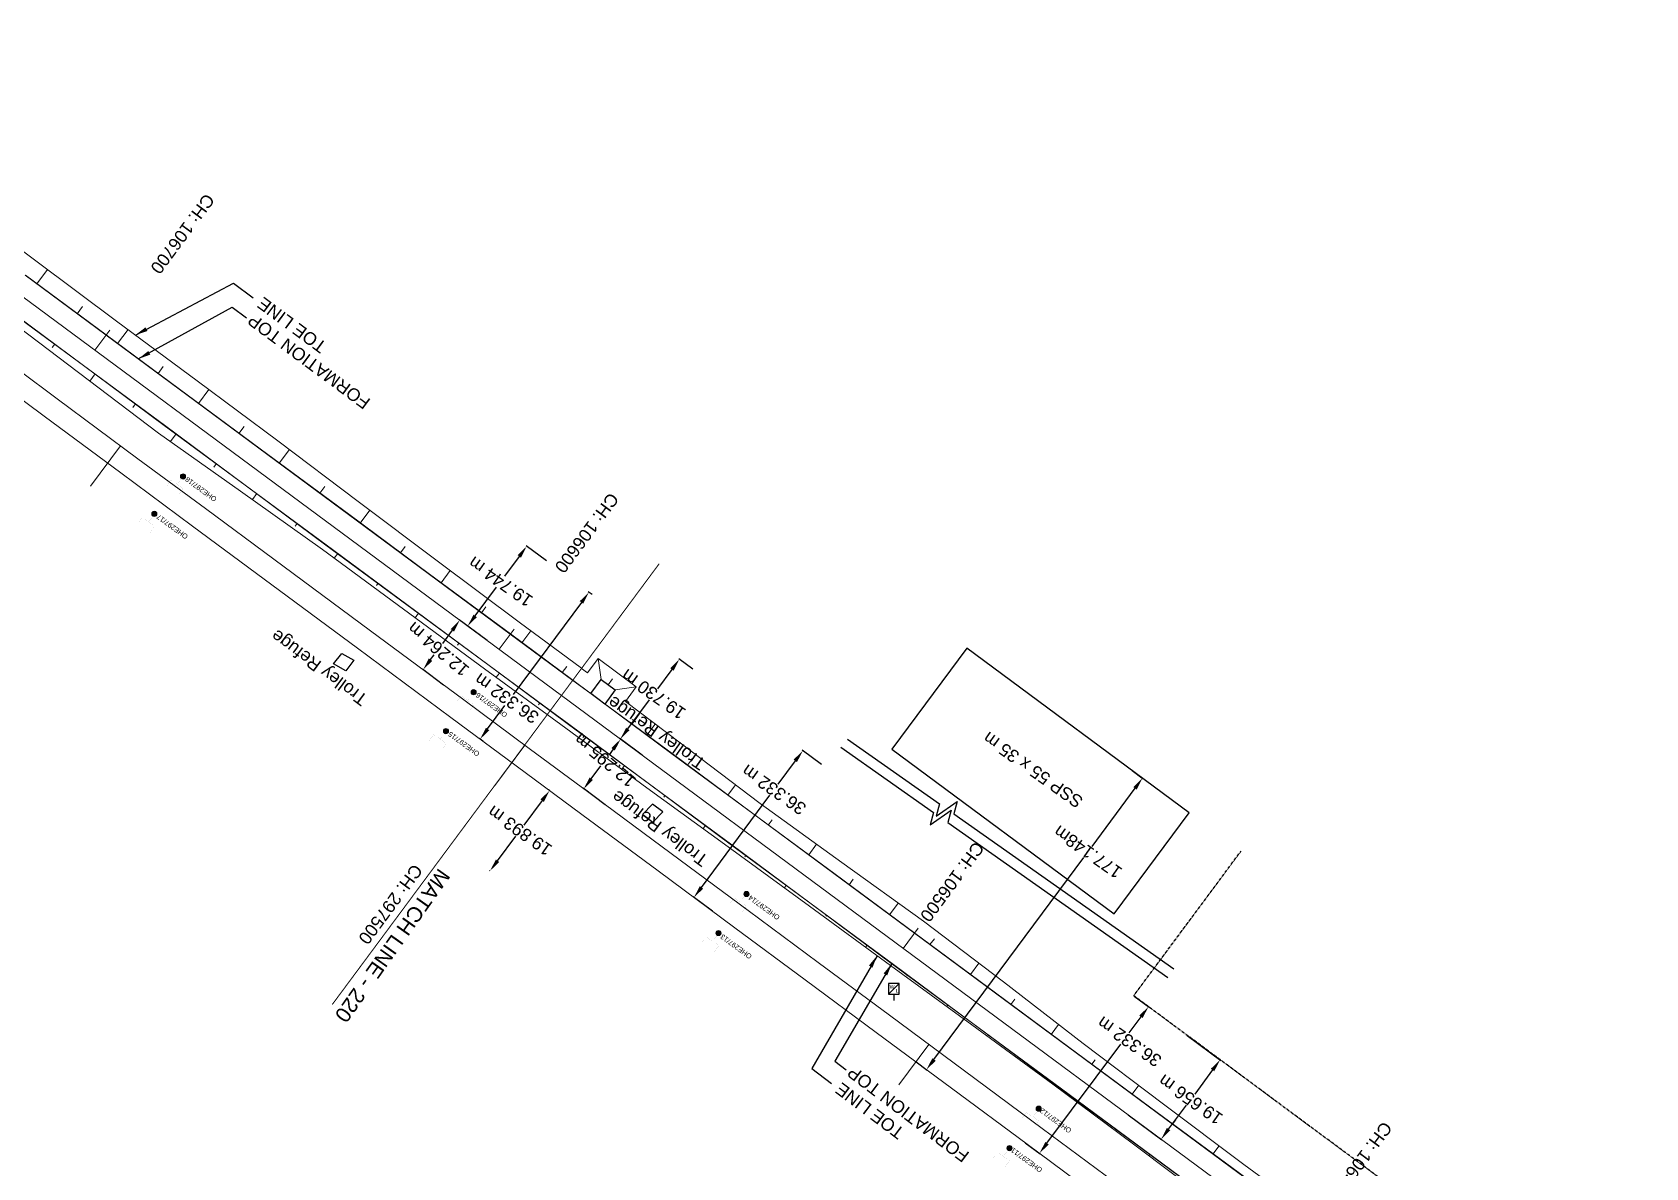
# Model space of a CAD drawing. Header units: metres. Extents: x 644418 to 1306172, y 3366650 to 6747308.
# Drawn here: x 646711.6 to 647032.4, y 3378229.1 to 3378454.9 of the extents above; entities that cross this region are included whole.
import ezdxf
from ezdxf.enums import TextEntityAlignment as Align

# ---------------------------------------------------------------- set-up
doc = ezdxf.new("R2010")
doc.units = ezdxf.units.M
doc.header["$MEASUREMENT"] = 0
doc.linetypes.add('CENTER', pattern=[2, 1.25, -0.25, 0.25, -0.25])
doc.linetypes.add('PHANTOM2', pattern=[1.25, 0.625, -0.125, 0.125, -0.125, 0.125, -0.125])
doc.layers.get('Defpoints').update_dxf_attribs({"lineweight": 0})
for name, color, linetype, lineweight in [('BOUNDARY DIMENTION', 10, 'Continuous', 0), ('Existing Chainage', 7, 'Continuous', 0), ('Existing IR Track', 143, 'Continuous', 0), ('Existing Railway Boundary', 7, 'CENTER', 0), ('OHE MAST', 8, 'Continuous', 0), ('OHE MAST TEXT', 8, 'Continuous', 0), ('Proposed Chainage', 10, 'Continuous', 0), ('PROPOSED DFCC TOE LINE', 239, 'Continuous', 0), ('PROPOSED DFCC TOE SLOPES', 239, 'Continuous', 0), ('PROPOSED DFCC TRACK', 1, 'Continuous', 0)]:
    doc.layers.add(name, color=color, linetype=linetype, lineweight=lineweight)
for name, color, linetype in [('DFCC Boundary', 6, 'CENTER'), ('Dimension', 10, 'Continuous'), ('MATCH LINE', 7, 'Continuous'), ('PROPOSED DFCC FORMATION LINE', 187, 'Continuous'), ('PROPOSED FEATURES', 10, 'Continuous'), ('PROPOSED FORMATION LINE - PLAN', 187, 'Continuous'), ('Sign Board', 251, 'Continuous'), ('TOPO_TEXT', 251, 'Continuous'), ('Trolley Refuse', 10, 'Continuous'), ('TROLLEY_STAND', 7, 'Continuous')]:
    doc.layers.add(name, color=color, linetype=linetype)
doc.styles.add('CUT-FILL', font='cut-fill.shx', dxfattribs={"height": 2})
doc.styles.get("Standard").update_dxf_attribs({"font": 'arial.ttf'})
doc.styles.add('Style-Arial', font='arial.ttf')
doc.dimstyles.new('DIM', dxfattribs={"dimtxt": 2.5, "dimasz": 2.5, "dimexe": 0.18, "dimexo": 0.0625, "dimgap": 0.09, "dimtad": 0, "dimtih": 1, "dimtoh": 1, "dimdec": 3, "dimzin": 0, "dimdsep": 46, "dimtxsty": 'Standard', "dimcen": 0.09, "dimadec": 0, "dimazin": 0, "dimtfac": 1, "dimtdec": 3, "dimtofl": 0, "dimtmove": 0, "dimatfit": 3, "dimfxl": 1, "dimtolj": 1, "dimtzin": 0, "dimarcsym": 0})
doc.dimstyles.new('ISO-25', dxfattribs={"dimtxt": 2.5, "dimasz": 2.5, "dimexe": 1.25, "dimexo": 0.625, "dimtad": 1, "dimtxsty": 'Standard', "dimcen": 2.5, "dimadec": 0, "dimazin": 0, "dimtfac": 1, "dimtmove": 0, "dimatfit": 3, "dimfxl": 1, "dimarcsym": 0})

# ---------------------------------------------------------------- blocks, each defined once
blk = doc.blocks.new('WL')
for p, q in [((1.07, 3.42), (-1.06, 3.42)), ((-1.06, 3.42), (-1.06, 1.29)), ((1.07, 1.29), (1.07, 3.42)), ((-1.06, 1.29), (1.07, 1.29)), ((0, 1.29), (0, 0))]:
    blk.add_line(p, q)
blk.add_lwpolyline([(-1.06, 1.29), (1.07, 3.42)])
at = {"style": 'CUT-FILL'}
for s, p in [('W', (-0.84, 2.35)), ('L', (0.43, 1.56))]:
    blk.add_text(s, height=0.739, dxfattribs=at).set_placement(p)
blk = doc.blocks.new('OHE MAST')
h = blk.add_hatch(color=256)
edge = h.paths.add_edge_path()
edge.add_arc((0, 0), 0.514, 0, 360)
at = {"const_width": 0.01, "flags": 128}
for points in [[(1.5, 3.5), (1.5, 2), (-1.5, 2), (-1.5, 3.5)], [(0, 2), (0, 0)]]:
    blk.add_lwpolyline(points, dxfattribs=at)
blk.add_circle((0, 0), 0.514)
blk = doc.blocks.new('*D1522')
at = {"layer": 'Defpoints', "color": 0, "transparency": 16777216}
for p in [(646832.91, 3378311.13), (646821.26, 3378304.45), (646825.59, 3378301.25)]:
    blk.add_point(p, dxfattribs=at)
at = {"layer": 'Dimension', "color": 0, "lineweight": -2, "transparency": 16777216}
for p, q in [((646827.1, 3378312.32), (646826.29, 3378311.24)), ((646832.86, 3378311.16), (646828.44, 3378314.44)), ((646822.75, 3378306.46), (646824.66, 3378309.04)), ((646825.54, 3378301.29), (646821.12, 3378304.56))]:
    blk.add_line(p, q, dxfattribs=at)
at = {"layer": 'Dimension', "color": 0, "transparency": 16777216}
for points in [[(646826.76, 3378312.57), (646827.43, 3378312.07), (646828.58, 3378314.33)], [(646822.42, 3378306.71), (646823.09, 3378306.21), (646821.26, 3378304.45)]]:
    blk.add_solid(points, dxfattribs=at)
at = {"layer": 'Dimension', "color": 0, "lineweight": 0, "transparency": 16777216, "insert": (646825.48, 3378310.14), "char_height": 2.5, "attachment_point": 5, "rotation": 140}
blk.add_mtext('\\A1;12.295 m', dxfattribs=at)
blk = doc.blocks.new('*D1523')
at = {"layer": 'Defpoints', "color": 0, "transparency": 16777216}
for p in [(646800.76, 3378334.92), (646789.31, 3378328.14), (646793.45, 3378325.07)]:
    blk.add_point(p, dxfattribs=at)
at = {"layer": 'Dimension', "color": 0, "lineweight": -2, "transparency": 16777216}
for p, q in [((646800.71, 3378334.96), (646796.47, 3378338.1)), ((646795.12, 3378335.99), (646793.16, 3378333.34)), ((646790.8, 3378330.15), (646791.53, 3378331.14)), ((646793.4, 3378325.11), (646789.17, 3378328.25))]:
    blk.add_line(p, q, dxfattribs=at)
at = {"layer": 'Dimension', "color": 0, "transparency": 16777216}
for points in [[(646794.79, 3378336.23), (646795.46, 3378335.74), (646796.61, 3378337.99)], [(646790.46, 3378330.4), (646791.13, 3378329.9), (646789.31, 3378328.14)]]:
    blk.add_solid(points, dxfattribs=at)
at = {"layer": 'Dimension', "color": 0, "lineweight": 0, "transparency": 16777216, "insert": (646792.34, 3378332.24), "char_height": 2.5, "attachment_point": 5, "rotation": 140}
blk.add_mtext('\\A1;12.264 m', dxfattribs=at)
blk = doc.blocks.new('*D1572')
at = {"layer": 'BOUNDARY DIMENTION', "color": 0, "lineweight": -2, "transparency": 16777216}
for p, q in [((646838.79, 3378328.21), (646835.95, 3378324.37)), ((646842.93, 3378328.26), (646840.14, 3378330.32)), ((646830.03, 3378316.37), (646834.33, 3378322.18)), ((646831.18, 3378312.4), (646828.39, 3378314.47))]:
    blk.add_line(p, q, dxfattribs=at)
at = {"layer": 'BOUNDARY DIMENTION', "color": 0, "transparency": 16777216}
for points in [[(646838.46, 3378328.46), (646839.13, 3378327.96), (646840.28, 3378330.22)], [(646829.69, 3378316.62), (646830.36, 3378316.12), (646828.54, 3378314.36)]]:
    blk.add_solid(points, dxfattribs=at)
at = {"layer": 'Defpoints', "color": 0, "transparency": 16777216}
for p in [(646840.28, 3378330.22), (646842.98, 3378328.22), (646831.23, 3378312.37)]:
    blk.add_point(p, dxfattribs=at)
at = {"layer": 'BOUNDARY DIMENTION', "color": 0, "transparency": 16777216, "insert": (646835.14, 3378323.27), "char_height": 2.5, "attachment_point": 5, "rotation": 145}
blk.add_mtext('\\A1;19.730 m', dxfattribs=at)
blk = doc.blocks.new('*D1574')
at = {"layer": 'BOUNDARY DIMENTION', "color": 0, "lineweight": -2, "transparency": 16777216}
for p, q in [((646808.44, 3378350.69), (646805.53, 3378346.76)), ((646813.83, 3378349.81), (646809.79, 3378352.81)), ((646799.67, 3378338.84), (646803.91, 3378344.56)), ((646802.08, 3378333.94), (646798.03, 3378336.94))]:
    blk.add_line(p, q, dxfattribs=at)
at = {"layer": 'BOUNDARY DIMENTION', "color": 0, "transparency": 16777216}
for points in [[(646808.11, 3378350.94), (646808.78, 3378350.44), (646809.93, 3378352.7)], [(646799.33, 3378339.09), (646800, 3378338.59), (646798.18, 3378336.83)]]:
    blk.add_solid(points, dxfattribs=at)
at = {"layer": 'Defpoints', "color": 0, "transparency": 16777216}
for p in [(646809.93, 3378352.7), (646813.88, 3378349.77), (646802.13, 3378333.91)]:
    blk.add_point(p, dxfattribs=at)
at = {"layer": 'BOUNDARY DIMENTION', "color": 0, "transparency": 16777216, "insert": (646804.72, 3378345.66), "char_height": 2.5, "attachment_point": 5, "rotation": 145}
blk.add_mtext('\\A1;19.744 m', dxfattribs=at)
blk = doc.blocks.new('*D1604')
at = {"layer": 'Defpoints', "color": 0, "linetype": 'ByBlock', "ltscale": 0.5, "transparency": 16777216}
for p in [(646814.48, 3378304.12), (646814.48, 3378304.12), (646802.63, 3378288.14)]:
    blk.add_point(p, dxfattribs=at)
at = {"layer": 'Existing Railway Boundary', "color": 0, "linetype": 'ByBlock', "lineweight": -2, "ltscale": 0.5, "transparency": 16777216}
for p, q in [((646814.42, 3378304.16), (646814.33, 3378304.23)), ((646812.99, 3378302.11), (646809.37, 3378297.23)), ((646804.12, 3378290.14), (646807.74, 3378295.03)), ((646802.58, 3378288.17), (646802.49, 3378288.24))]:
    blk.add_line(p, q, dxfattribs=at)
at = {"layer": 'Existing Railway Boundary', "color": 0, "linetype": 'ByBlock', "ltscale": 0.5, "transparency": 16777216}
for points in [[(646812.65, 3378302.36), (646813.32, 3378301.86), (646814.48, 3378304.12)], [(646803.79, 3378290.39), (646804.46, 3378289.9), (646802.63, 3378288.14)]]:
    blk.add_solid(points, dxfattribs=at)
at = {"layer": 'Existing Railway Boundary', "color": 0, "linetype": 'ByBlock', "ltscale": 0.5, "transparency": 16777216, "insert": (646808.55, 3378296.13), "char_height": 2.5, "attachment_point": 5, "rotation": 145}
blk.add_mtext('\\A1;19.893 m', dxfattribs=at)
blk = doc.blocks.new('*D1789')
at = {"layer": 'Defpoints', "color": 0, "linetype": 'Continuous', "ltscale": 0.5, "transparency": 16777216}
for p in [(646822.29, 3378343.55), (646822.96, 3378343.05), (646801.34, 3378313.85)]:
    blk.add_point(p, dxfattribs=at)
at = {"layer": 'DFCC Boundary', "color": 0, "linetype": 'Continuous', "lineweight": -2, "ltscale": 0.5, "transparency": 16777216}
for p, q in [((646820.8, 3378341.54), (646807.23, 3378323.22)), ((646822.91, 3378343.08), (646822.15, 3378343.65)), ((646802.15, 3378316.36), (646805.6, 3378321.02)), ((646801.29, 3378313.89), (646800.52, 3378314.46))]:
    blk.add_line(p, q, dxfattribs=at)
at = {"layer": 'DFCC Boundary', "color": 0, "linetype": 'Continuous', "ltscale": 0.5, "transparency": 16777216}
for points in [[(646820.47, 3378341.78), (646821.14, 3378341.29), (646822.29, 3378343.55)], [(646801.82, 3378316.61), (646802.49, 3378316.11), (646800.66, 3378314.35)]]:
    blk.add_solid(points, dxfattribs=at)
at = {"layer": 'DFCC Boundary', "color": 0, "linetype": 'Continuous', "ltscale": 0.5, "transparency": 16777216, "insert": (646805.93, 3378322.46), "char_height": 2.5, "attachment_point": 5, "rotation": 145}
blk.add_mtext('\\A1;36.332 m', dxfattribs=at)
blk = doc.blocks.new('*D1875')
at = {"layer": 'Defpoints', "color": 0, "linetype": 'Continuous', "ltscale": 0.5, "transparency": 16777216}
for p in [(646930.66, 3378263.26), (646933.55, 3378261.12), (646909, 3378234.09)]:
    blk.add_point(p, dxfattribs=at)
at = {"layer": 'DFCC Boundary', "color": 0, "linetype": 'Continuous', "lineweight": -2, "ltscale": 0.5, "transparency": 16777216}
for p, q in [((646930.71, 3378263.22), (646933.69, 3378261.01)), ((646932.06, 3378259.11), (646929.67, 3378255.89)), ((646913.37, 3378233.96), (646928.04, 3378253.7)), ((646909.05, 3378234.06), (646912.02, 3378231.84))]:
    blk.add_line(p, q, dxfattribs=at)
at = {"layer": 'DFCC Boundary', "color": 0, "linetype": 'Continuous', "ltscale": 0.5, "transparency": 16777216}
for points in [[(646931.72, 3378259.36), (646932.39, 3378258.86), (646933.55, 3378261.12)], [(646913.04, 3378234.21), (646913.71, 3378233.71), (646911.88, 3378231.95)]]:
    blk.add_solid(points, dxfattribs=at)
at = {"layer": 'DFCC Boundary', "color": 0, "linetype": 'Continuous', "ltscale": 0.5, "transparency": 16777216, "insert": (646929.75, 3378254.17), "char_height": 2.5, "attachment_point": 5, "rotation": 145}
blk.add_mtext('\\A1;36.332 m', dxfattribs=at)
blk = doc.blocks.new('*D1883')
at = {"layer": 'Defpoints', "color": 0, "linetype": 'Continuous', "ltscale": 0.5, "transparency": 16777216}
for p in [(646930.24, 3378308.14), (646932.36, 3378306.57), (646887.3, 3378250.17)]:
    blk.add_point(p, dxfattribs=at)
at = {"layer": 'DFCC Boundary', "color": 0, "linetype": 'Continuous', "lineweight": -2, "ltscale": 0.5, "transparency": 16777216}
for p, q in [((646930.29, 3378308.1), (646932.5, 3378306.46)), ((646930.87, 3378304.56), (646922.31, 3378293)), ((646890.9, 3378250.61), (646920.68, 3378290.8)), ((646887.35, 3378250.13), (646889.56, 3378248.49))]:
    blk.add_line(p, q, dxfattribs=at)
at = {"layer": 'DFCC Boundary', "color": 0, "linetype": 'Continuous', "ltscale": 0.5, "transparency": 16777216}
for points in [[(646930.53, 3378304.81), (646931.2, 3378304.31), (646932.36, 3378306.57)], [(646890.57, 3378250.86), (646891.24, 3378250.36), (646889.41, 3378248.6)]]:
    blk.add_solid(points, dxfattribs=at)
at = {"layer": 'DFCC Boundary', "color": 0, "linetype": 'Continuous', "ltscale": 0.5, "transparency": 16777216, "insert": (646921.49, 3378291.9), "char_height": 2.5, "attachment_point": 5, "rotation": 145}
blk.add_mtext('\\A1;177.148m', dxfattribs=at)
blk = doc.blocks.new('*D1903')
at = {"layer": 'BOUNDARY DIMENTION', "color": 0, "lineweight": -2, "transparency": 16777216}
for p, q in [((646941.24, 3378255.4), (646947.93, 3378250.43)), ((646946.29, 3378248.53), (646942.74, 3378243.75)), ((646937.55, 3378236.77), (646941.11, 3378241.55)), ((646929.52, 3378239.62), (646936.21, 3378234.65))]:
    blk.add_line(p, q, dxfattribs=at)
at = {"layer": 'BOUNDARY DIMENTION', "color": 0, "transparency": 16777216}
for points in [[(646945.96, 3378248.78), (646946.63, 3378248.28), (646947.79, 3378250.54)], [(646937.22, 3378237.01), (646937.89, 3378236.52), (646936.06, 3378234.76)]]:
    blk.add_solid(points, dxfattribs=at)
at = {"layer": 'Defpoints', "color": 0, "transparency": 16777216}
for p in [(646941.19, 3378255.44), (646947.79, 3378250.54), (646929.47, 3378239.66)]:
    blk.add_point(p, dxfattribs=at)
at = {"layer": 'BOUNDARY DIMENTION', "color": 0, "transparency": 16777216, "insert": (646941.92, 3378242.65), "char_height": 2.5, "attachment_point": 5, "rotation": 145}
blk.add_mtext('\\A1;19.656 m', dxfattribs=at)
blk = doc.blocks.new('*D1904')
at = {"layer": 'Defpoints', "color": 0, "linetype": 'Continuous', "ltscale": 0.5, "transparency": 16777216}
for p in [(646868.57, 3378309.24), (646843.17, 3378282.84), (646846.93, 3378280.06)]:
    blk.add_point(p, dxfattribs=at)
at = {"layer": 'DFCC Boundary', "color": 0, "linetype": 'Continuous', "lineweight": -2, "ltscale": 0.5, "transparency": 16777216}
for p, q in [((646868.52, 3378309.28), (646864.67, 3378312.13)), ((646863.33, 3378310.02), (646859.88, 3378305.37)), ((646844.66, 3378284.85), (646858.25, 3378303.18)), ((646846.88, 3378280.09), (646843.03, 3378282.95))]:
    blk.add_line(p, q, dxfattribs=at)
at = {"layer": 'DFCC Boundary', "color": 0, "linetype": 'Continuous', "ltscale": 0.5, "transparency": 16777216}
for points in [[(646862.99, 3378310.27), (646863.66, 3378309.77), (646864.82, 3378312.03)], [(646844.33, 3378285.1), (646845, 3378284.6), (646843.17, 3378282.84)]]:
    blk.add_solid(points, dxfattribs=at)
at = {"layer": 'DFCC Boundary', "color": 0, "linetype": 'Continuous', "ltscale": 0.5, "transparency": 16777216, "insert": (646859.07, 3378304.28), "char_height": 2.5, "attachment_point": 5, "rotation": 145}
blk.add_mtext('\\A1;36.332 m', dxfattribs=at)

msp = doc.modelspace()

# ---------------------------------------------------------------- linework, layer by layer
at = {"linetype": 'Continuous'}
for points in [[(646872.3653, 3378312.7302), (646890.7862, 3378299.7537), (646890.1141, 3378297.2734), (646894.3325, 3378300.2094), (646893.6603, 3378297.7291), (646937.3915, 3378266.9231)], [(646873.7139, 3378314.3555), (646891.997, 3378301.4761), (646891.3249, 3378298.9958), (646895.5432, 3378301.9318), (646894.8711, 3378299.4515), (646938.5773, 3378268.6631)]]:
    msp.add_lwpolyline(points, dxfattribs=at)
at = {"layer": 'DFCC Boundary', "ltscale": 0.5, "flags": 128}
msp.add_lwpolyline([(655695.597, 3371812.1897), (655640.8822, 3371912.823), (655580.0449, 3371996.7158), (655509.7792, 3372062.0857), (655426.9534, 3372113.9756), (655342.6069, 3372167.9462), (655257.8854, 3372221.2222), (655173.2688, 3372275.363), (655087.3459, 3372327.2788), (655002.8598, 3372380.6107), (654914.5097, 3372429.9473), (654741.1355, 3372529.4419), (654650.033, 3372576.4159), (654568.6995, 3372626.155), (654571.9877, 3372630.6369), (654391.4686, 3372756.327), (654377.1337, 3372736.8494), (654004.4289, 3373016.6995), (654007.7887, 3373020.6424), (653690.5739, 3373253.6486), (653690.5425, 3373253.6059), (653433.8132, 3373453.1485), (653440.7668, 3373462.5592), (653208.8394, 3373636.5534), (653216.1698, 3373646.5105), (653142.1983, 3373700.8896), (653053.6963, 3373771.1122), (652994.4341, 3373810.5255), (652929.3691, 3373859.5713), (652860.9168, 3373902.1103), (652749.6028, 3373984.4705), (652631.2396, 3374070.7175), (652636.2281, 3374078.1704), (652537.912, 3374145.7283), (652392.904, 3374241.2711), (652388.7719, 3374235.6812), (652308.569, 3374304.8076), (652315.9256, 3374314.7669), (652103.9815, 3374448.7876), (652083.1937, 3374464.1943), (652072.7494, 3374471.9329), (652052.3219, 3374487.0684), (652038.1897, 3374497.5387), (652024.0173, 3374508.0388), (652009.8347, 3374518.5254), (651995.6683, 3374529), (651981.7515, 3374539.2836), (651967.8828, 3374549.5317), (651954.6903, 3374559.2866), (651941.4997, 3374569.04), (651923.9377, 3374582.0168), (651906.3215, 3374595.0337), (651892.0868, 3374605.5547), (651877.7985, 3374616.1153), (651861.6288, 3374628.0564), (651845.5071, 3374639.9619), (651829.5757, 3374651.7544), (651824.7911, 3374655.296), (651813.6747, 3374663.5244), (651797.4592, 3374675.4968), (651792.6217, 3374679.0685), (651809.3453, 3374701.6999), (651798.0335, 3374710.0518), (651782.3495, 3374721.6444), (651766.6655, 3374733.2369), (651750.5163, 3374745.1875), (651734.3118, 3374757.179), (651717.3274, 3374769.6994), (651700.4625, 3374782.1317), (651684.6001, 3374793.8578), (651668.5938, 3374805.6902), (651652.6806, 3374817.4203), (651636.8173, 3374829.1137), (651620.9269, 3374840.8662), (651604.9647, 3374852.6718), (651588.7459, 3374864.6312), (651572.5882, 3374876.5455), (651556.6943, 3374888.2868), (651540.8409, 3374899.9983), (651524.5553, 3374912.0488), (651508.2568, 3374924.109), (651492.7938, 3374935.5157), (651477.3997, 3374946.8715), (651461.3291, 3374958.7436), (651445.2311, 3374970.6359), (651429.3555, 3374982.3615), (651413.4375, 3374994.1184), (651396.6322, 3375006.522), (651379.7761, 3375018.963), (651363.6644, 3375030.8565), (651352.7728, 3375038.8965), (651331.6522, 3375054.4784), (651315.7738, 3375066.1947), (651299.7306, 3375078.0412), (651283.6239, 3375089.9346), (651273.9044, 3375097.1057), (651264.2377, 3375104.2378), (651243.4187, 3375119.6324), (651222.5077, 3375135.095), (651201.5462, 3375150.5784), (651180.4926, 3375166.1298), (651161.7365, 3375179.9701), (651143.0969, 3375193.7244), (651126.6442, 3375205.9373), (651110.0563, 3375218.2505), (651088.7204, 3375233.9244), (651067.5473, 3375249.4788), (651049.4448, 3375262.8672), (651031.0656, 3375276.4601), (651013.3004, 3375289.5618), (650995.6557, 3375302.5748), (650975.556, 3375317.4171), (650955.4878, 3375332.2363), (650948.8014, 3375337.1771), (650951.4372, 3375340.7501), (650937.0874, 3375351.3535), (650916.0918, 3375366.8677), (650897.9224, 3375380.2929), (650879.805, 3375393.6796), (650866.8386, 3375403.2309), (650853.9116, 3375412.7532), (650835.5886, 3375426.289), (650817.2946, 3375439.8035), (650797.968, 3375454.1206), (650778.7222, 3375468.3781), (650760.7655, 3375481.6337), (650742.8011, 3375494.8949), (650723.0807, 3375509.4255), (650703.3693, 3375523.9495), (650688.6613, 3375534.8372), (650673.8463, 3375545.804), (650653.7938, 3375560.6295), (650633.6894, 3375575.4932), (650612.6421, 3375591.0542), (650592.0153, 3375606.3042), (650570.0328, 3375622.5591), (650548.5001, 3375638.4814), (650530.5234, 3375651.793), (650512.3606, 3375665.2423), (650494.7465, 3375678.2665), (650476.9008, 3375691.462), (650459.2976, 3375704.4721), (650441.3132, 3375717.7633), (650427.1261, 3375728.1319), (650413.8099, 3375737.864), (650402.677, 3375746.2697), (650389.8486, 3375755.6668), (650377.7322, 3375764.5425), (650360.7275, 3375777.1141), (650343.7744, 3375789.6482), (650325.0342, 3375803.5254), (650306.3109, 3375817.39), (650287.6225, 3375831.2124), (650268.717, 3375845.1957), (650250.337, 3375858.8009), (650231.8256, 3375872.5033), (650215.4559, 3375884.6355), (650199.261, 3375896.6381), (650189.9351, 3375903.5429), (650184.6476, 3375907.4517), (650170.3331, 3375918.0338), (650153.2211, 3375930.7288), (650135.9365, 3375943.5518), (650119.2313, 3375955.9159), (650102.3769, 3375968.3905), (650085.2738, 3375981.0461), (650068.2078, 3375993.6742), (650052.7787, 3376005.1011), (650037.4384, 3376016.4621), (650022.1728, 3376027.766), (650006.9632, 3376039.0283), (649974.7512, 3376062.8762), (649961.4537, 3376072.7117), (649948.2091, 3376082.508), (649944.476, 3376085.2722), (649918.728, 3376050.5341), (649909.4316, 3376057.4177), (649896.4092, 3376067.0604), (649893.7832, 3376069.0128), (649891.1645, 3376070.9437), (649888.4639, 3376072.9569), (649875.744, 3376082.3694), (649867.5551, 3376088.4016), (649853.4118, 3376098.8745), (649839.2513, 3376109.3603), (649829.0749, 3376116.9005), (649827.2194, 3376118.2675), (649818.0867, 3376125.0366), (649808.8566, 3376131.8779), (649793.2502, 3376143.4201), (649777.6288, 3376154.9733), (649763.6321, 3376165.3144), (649749.5741, 3376175.7007), (649733.9228, 3376187.2754), (649718.3343, 3376198.8036), (649705.3241, 3376208.4391), (649692.3703, 3376218.0327), (649678.0208, 3376228.6769), (649663.5747, 3376239.3366), (649646.4625, 3376252.0623), (649634.6272, 3376260.744), (649624.9192, 3376267.9946), (649615.0208, 3376275.3876), (649599.9831, 3376286.4834), (649588.9857, 3376294.598), (649590.032, 3376296.0132), (649586.1685, 3376298.8639), (649569.3593, 3376311.3207), (649552.641, 3376323.7102), (649537.2353, 3376335.0739), (649521.9792, 3376346.327), (649506.2408, 3376358.0035), (649490.3575, 3376369.7875), (649475.7578, 3376380.5673), (649461.1933, 3376391.3211), (649445.4753, 3376402.9572), (649429.8494, 3376414.5253), (649414.4906, 3376425.9209), (649378.3483, 3376452.6365), (649368.4603, 3376459.9984), (649352.6509, 3376471.6682), (649336.6992, 3376483.4434), (649322.3941, 3376494.1037), (649307.6557, 3376505.0862), (649290.8736, 3376517.4208), (649273.972, 3376529.8435), (649258.1992, 3376541.4854), (649242.2966, 3376553.2232), (649226.5432, 3376564.8634), (649210.8826, 3376576.435), (649195.2207, 3376588.0769), (649179.5326, 3376599.7383), (649164.9134, 3376610.5118), (649150.5177, 3376621.1205), (649135.415, 3376632.3287), (649120.2337, 3376643.5954), (649107.8929, 3376652.6743), (649095.5927, 3376661.7234), (649079.5687, 3376673.5769), (649063.4846, 3376685.4748), (649046.5651, 3376697.9756), (649029.6506, 3376710.4727), (649013.3465, 3376722.5351), (648996.9805, 3376734.6431), (648980.3936, 3376746.8979), (648963.6626, 3376759.259), (648946.7453, 3376771.7643), (648929.6945, 3376784.3682), (648913.5118, 3376796.3614), (648897.2206, 3376808.435), (648876.2496, 3376823.9678), (648855.1325, 3376839.6089), (648839.3985, 3376851.2044), (648823.6596, 3376862.8037), (648806.187, 3376875.7235), (648788.7814, 3376888.5937), (648772.4766, 3376900.6763), (648756.1277, 3376912.7915), (648748.6058, 3376918.3049), (648733.321, 3376929.6306), (648718.1841, 3376940.8501), (648694.1574, 3376958.9078), (648686.9154, 3376964.1595), (648685.9321, 3376964.8321), (648667.95, 3376978.2197), (648649.3198, 3376992.1471), (648633.5557, 3377003.8368), (648617.684, 3377015.6038), (648613.3865, 3377018.7718), (648613.1308, 3377018.4261), (648605.39, 3377024.1325), (648593.439, 3377032.9404), (648576.5994, 3377045.3816), (648559.8787, 3377057.7351), (648542.9247, 3377070.3132), (648525.9483, 3377082.908), (648511.3109, 3377093.7409), (648496.5572, 3377104.6599), (648477.562, 3377118.7172), (648458.5464, 3377132.7896), (648451.3349, 3377138.2101), (648435.5918, 3377149.862), (648422.1096, 3377159.9046), (648408.3664, 3377170.0637), (648394.6863, 3377180.1761), (648381.6588, 3377189.818), (648368.6059, 3377199.4787), (648354.1188, 3377210.196), (648339.6473, 3377220.9017), (648325.8166, 3377231.1386), (648311.9735, 3377241.3853), (648297.2469, 3377252.2824), (648283.6168, 3377262.3688), (648282.6002, 3377260.9951), (648281.5015, 3377261.8082), (648268.446, 3377271.4578), (648255.3849, 3377281.1115), (648243.3023, 3377290.0413), (648231.5826, 3377298.7116), (648230.1246, 3377299.843), (648216.137, 3377310.1827), (648202.3989, 3377320.3379), (648187.9045, 3377331.0225), (648173.4524, 3377341.7035), (648159.964, 3377351.7009), (648146.3755, 3377361.7726), (648132.3698, 3377372.1252), (648118.3132, 3377382.5155), (648104.5683, 3377392.6752), (648090.8453, 3377402.8186), (648079.0331, 3377411.5788), (648067.1746, 3377420.3734), (648052.1864, 3377431.461), (648037.1291, 3377442.5999), (648023.4384, 3377452.7367), (648009.6421, 3377462.9518), (647998.5681, 3377471.1475), (647977.6651, 3377486.6371), (647970.8013, 3377491.7424), (647954.3046, 3377504.0127), (647940.5645, 3377514.1537), (647927.1436, 3377524.0583), (647912.5029, 3377534.9198), (647897.7662, 3377545.8524), (647883.3488, 3377556.5286), (647868.9785, 3377567.1699), (647855.3948, 3377577.2425), (647841.7032, 3377587.3948), (647828.8284, 3377596.8277), (647815.9828, 3377606.2395), (647798.869, 3377618.9232), (647787.996, 3377626.9816), (647769.1212, 3377640.9619), (647756.6675, 3377650.183), (647742.624, 3377660.5991), (647728.5049, 3377671.0713), (647713.635, 3377682.0926), (647698.699, 3377693.1628), (647681.9918, 3377705.517), (647665.4025, 3377717.7839), (647652.0515, 3377727.6811), (647638.8028, 3377737.5025), (647625.2604, 3377747.546), (647611.724, 3377757.585), (647601.846, 3377764.9047), (647586.5632, 3377776.2354), (647574.9107, 3377784.8659), (647552.1318, 3377801.7377), (647544.5766, 3377807.3492), (647531.2096, 3377817.2774), (647518.7824, 3377826.4783), (647506.3678, 3377835.6698), (647493.0662, 3377845.5438), (647479.7149, 3377855.4547), (647466.3541, 3377865.3556), (647452.9886, 3377875.26), (647440.1702, 3377884.755), (647427.3392, 3377894.2595), (647421.9004, 3377898.2902), (647422.4016, 3377898.9655), (647413.1507, 3377905.8213), (647398.5546, 3377916.6386), (647385.2867, 3377926.4568), (647372.1159, 3377936.2032), (647357.4127, 3377947.1112), (647351.2811, 3377951.6601), (647330.0092, 3377967.4105), (647317.4471, 3377976.6964), (647304.414, 3377986.3606), (647291.335, 3377996.0589), (647278.7541, 3378005.3917), (647266.0777, 3378014.7954), (647252.9457, 3378024.4462), (647239.9839, 3378033.9719), (647225.7512, 3378044.5255), (647211.5179, 3378055.0796), (647196.511, 3378066.208), (647181.4966, 3378077.3419), (647167.7872, 3378087.5064), (647154.0498, 3378097.6917), (647140.7668, 3378107.5414), (647127.4862, 3378117.3893), (647113.2521, 3378127.9375), (647099.0375, 3378138.4713), (647085.0268, 3378148.8592), (647070.9977, 3378159.2608), (647056.5444, 3378169.9697), (647042.0873, 3378180.6814), (647027.5624, 3378191.4464), (647013.0728, 3378202.1851), (646999.864, 3378211.9684), (646986.6741, 3378221.7376), (646973.6148, 3378231.4185), (646960.4875, 3378241.1499), (646945.7953, 3378252.0414), (646931.0256, 3378262.9902), (646930.6274, 3378263.2852), (646951.9475, 3378292.0562)], dxfattribs=at)
at = {"layer": 'Existing Chainage', "color": 0, "linetype": 'Continuous', "lineweight": 13, "flags": 128}
for points in [[(646723.205, 3378364.6543), (646729.1634, 3378372.6853)], [(646803.5629, 3378305.129), (646809.5187, 3378313.162)], [(646883.9078, 3378245.5979), (646889.8665, 3378253.6286)]]:
    msp.add_lwpolyline(points, dxfattribs=at)
at = {"layer": 'Existing IR Track', "flags": 128}
for points in [[(646701.2177, 3378393.4189), (646716.5698, 3378382.0288), (646732.6167, 3378370.1232), (646746.022, 3378360.2021), (646759.6489, 3378350.1171), (646778.8624, 3378335.8816), (646797.3931, 3378322.1521), (646810.4216, 3378312.4925), (646823.5015, 3378302.7949), (646838.6226, 3378291.588), (646853.9431, 3378280.2334), (646867.8791, 3378269.9179), (646882.0615, 3378259.4199), (646896.9599, 3378248.3654), (646912.4116, 3378236.9089), (646926.7275, 3378226.309), (646941.4047, 3378215.4416), (646954.5587, 3378205.7019), (646967.3306, 3378196.2452), (646980.8226, 3378186.2473), (646994.2121, 3378176.3254), (647008.5112, 3378165.7307), (647023.2377, 3378154.8193), (647037.503, 3378144.2586)], [(646698.7971, 3378389.8411), (646713.9976, 3378378.5692), (646729.1849, 3378367.3071), (646743.4431, 3378356.7335), (646757.7162, 3378346.1488), (646776.2785, 3378332.4065), (646794.8289, 3378318.6731), (646807.8483, 3378309.0289), (646820.8725, 3378299.3811), (646836.049, 3378288.1266), (646851.3024, 3378276.815), (646865.3036, 3378266.4525), (646879.4231, 3378256.0027), (646894.3934, 3378244.9124), (646909.3983, 3378233.7965), (646924.1588, 3378222.8544), (646938.851, 3378211.963), (646951.9783, 3378202.2316), (646965.0376, 3378192.5507), (646978.2397, 3378182.7724), (646991.4485, 3378172.9892), (647005.9291, 3378162.2571), (647020.454, 3378151.4921), (647034.915, 3378140.7775)]]:
    msp.add_lwpolyline(points, dxfattribs=at)
at = {"layer": 'MATCH LINE', "linetype": 'PHANTOM2', "ltscale": 15, "const_width": 0.2}
msp.add_lwpolyline([(646836.2522, 3378349.2194), (646771.2572, 3378261.5559)], dxfattribs=at)
at = {"layer": 'Proposed Chainage', "flags": 128}
for points in [[(646727.018, 3378395.72), (646724.0434, 3378391.7011)], [(646807.397, 3378336.2287), (646804.4224, 3378332.2098)]]:
    msp.add_lwpolyline(points, dxfattribs=at)
at = {"layer": 'Proposed Chainage', "lineweight": 0, "flags": 128}
msp.add_lwpolyline([(646887.776, 3378276.7374), (646884.8014, 3378272.7185)], dxfattribs=at)
at = {"layer": 'PROPOSED DFCC FORMATION LINE', "lineweight": 0, "flags": 128}
for points in [[(646819.0649, 3378326.0377), (646806.6533, 3378335.224), (646790.5775, 3378347.1223), (646774.5017, 3378359.0205), (646758.4259, 3378370.9188), (646742.3501, 3378382.817), (646726.2743, 3378394.7153), (646710.1985, 3378406.6136)], [(646819.0947, 3378326.0779), (646806.6831, 3378335.2642), (646790.6073, 3378347.1624), (646774.5315, 3378359.0607), (646758.4557, 3378370.959), (646742.3799, 3378382.8572), (646726.3041, 3378394.7555), (646710.2283, 3378406.6538)], [(646814.5683, 3378319.9728), (646802.1617, 3378329.1554), (646786.0859, 3378341.0536), (646770.0101, 3378352.9519), (646753.9343, 3378364.8502), (646737.8585, 3378376.7484), (646721.7827, 3378388.6467), (646705.7069, 3378400.5449)], [(646814.5981, 3378320.013), (646802.1915, 3378329.1956), (646786.1157, 3378341.0938), (646770.0399, 3378352.9921), (646753.9641, 3378364.8904), (646737.8883, 3378376.7886), (646721.8125, 3378388.6869), (646705.7367, 3378400.5851)], [(647047.7903, 3378156.7501), (647031.7145, 3378168.6483), (647015.6387, 3378180.5466), (646999.5629, 3378192.4448), (646983.4871, 3378204.3431), (646967.4113, 3378216.2414), (646951.3355, 3378228.1396), (646935.2597, 3378240.0379), (646919.1839, 3378251.9362), (646903.1081, 3378263.8344), (646887.0323, 3378275.7327), (646870.9565, 3378287.6309), (646854.8807, 3378299.5292), (646838.8049, 3378311.4275), (646822.7291, 3378323.3257), (646819.0649, 3378326.0377)], [(646819.0947, 3378326.0779), (646822.7589, 3378323.3659), (646838.8347, 3378311.4677), (646854.9105, 3378299.5694), (646870.9863, 3378287.6711), (646887.0621, 3378275.7729), (646903.1379, 3378263.8746), (646919.2137, 3378251.9763), (646935.2895, 3378240.0781), (646951.3653, 3378228.1798), (646967.4411, 3378216.2816), (646983.5169, 3378204.3833), (646999.5927, 3378192.485), (647015.6685, 3378180.5868), (647031.7443, 3378168.6885), (647047.8201, 3378156.7903)], [(647043.2987, 3378150.6814), (647027.2229, 3378162.5797), (647011.1471, 3378174.478), (646995.0713, 3378186.3762), (646978.9955, 3378198.2745), (646962.9197, 3378210.1728), (646946.8439, 3378222.071), (646930.7681, 3378233.9693), (646914.6923, 3378245.8675), (646898.6165, 3378257.7658), (646882.5407, 3378269.6641), (646866.4649, 3378281.5623), (646850.3891, 3378293.4606), (646834.3133, 3378305.3589), (646818.2375, 3378317.2571), (646814.5683, 3378319.9728)], [(647043.3285, 3378150.7216), (647027.2527, 3378162.6199), (647011.1769, 3378174.5182), (646995.1011, 3378186.4164), (646979.0253, 3378198.3147), (646962.9495, 3378210.2129), (646946.8737, 3378222.1112), (646930.7979, 3378234.0095), (646914.7221, 3378245.9077), (646898.6463, 3378257.806), (646882.5705, 3378269.7043), (646866.4947, 3378281.6025), (646850.4189, 3378293.5008), (646834.3431, 3378305.399), (646818.2673, 3378317.2973), (646814.5981, 3378320.013)]]:
    msp.add_lwpolyline(points, dxfattribs=at)
at = {"layer": 'PROPOSED DFCC TOE LINE', "lineweight": 0, "flags": 128}
for points in [[(646640.7244, 3378464.4389), (646644.6531, 3378461.1736), (646648.0765, 3378457.128), (646654.5985, 3378452.2346), (646660.4431, 3378447.93), (646662.5319, 3378450.7522), (646671.0854, 3378444.4215), (646668.9988, 3378441.6022), (646680.1823, 3378433.2952), (646696.258, 3378421.3969), (646712.3181, 3378409.4774), (646728.3452, 3378397.5133), (646744.4037, 3378385.5916), (646760.4654, 3378373.6743), (646776.426, 3378361.6204), (646792.4124, 3378349.6013), (646808.4222, 3378337.614), (646820.8361, 3378328.4266)], [(646814.0185, 3378319.2312), (646801.5501, 3378328.3291), (646785.4526, 3378340.1979), (646769.3415, 3378352.0485), (646753.0374, 3378363.6383), (646736.7368, 3378375.2329), (646720.7861, 3378387.3001), (646704.8188, 3378399.345), (646688.8555, 3378411.3952), (646672.9232, 3378423.4875), (646658.208, 3378434.709), (646657.0015, 3378435.5939), (646647.4255, 3378442.5593), (646640.7503, 3378447.2721), (646636.5243, 3378450.2634), (646632.4924, 3378453.3237)], [(646820.8316, 3378328.4205), (646822.0136, 3378327.5488)], [(646822.0136, 3378327.5488), (646824.0988, 3378330.3661), (646831.6927, 3378324.7456), (646829.5556, 3378321.8582)], [(646824.7199, 3378326.2066), (646824.0988, 3378330.3661)], [(646827.5332, 3378324.1244), (646831.6927, 3378324.7456)], [(646829.5556, 3378321.8582), (646840.4012, 3378313.5842), (646856.3452, 3378301.5078), (646872.5761, 3378289.8191), (646888.798, 3378278.1183), (646904.7406, 3378266.04), (646920.5602, 3378253.7956), (646936.5375, 3378241.7642), (646952.5334, 3378229.7581), (646968.6373, 3378217.8978), (646983.0254, 3378206.9892)], [(647042.7717, 3378149.9694), (647026.752, 3378161.9434), (647010.6044, 3378173.7446), (646994.541, 3378185.6597), (646978.5913, 3378197.7284), (646962.6119, 3378209.7568), (646946.5905, 3378221.7286), (646930.6027, 3378233.7458), (646914.5649, 3378245.6953), (646898.4125, 3378257.4901), (646882.266, 3378269.2928), (646866.1407, 3378281.1243), (646849.9849, 3378292.9144), (646833.8066, 3378304.6742), (646817.7067, 3378316.5399), (646814.02, 3378319.2333)]]:
    msp.add_lwpolyline(points, dxfattribs=at)
at = {"layer": 'PROPOSED DFCC TOE SLOPES', "linetype": 'Continuous', "flags": 128}
for points in [[(646712.4997, 3378404.9104), (646714.6123, 3378407.7648)], [(646720.5376, 3378398.9613), (646721.5817, 3378400.372)], [(646728.5755, 3378393.0121), (646730.6439, 3378395.8068)], [(646716.0757, 3378392.9329), (646715.5819, 3378392.2656)], [(646724.1136, 3378386.9837), (646723.0693, 3378385.5728)], [(646736.6134, 3378387.063), (646737.6433, 3378388.4545)], [(646744.6513, 3378381.1139), (646746.7028, 3378383.8858)], [(646732.1515, 3378381.0346), (646731.5981, 3378380.2869)], [(646752.6892, 3378375.1648), (646753.7114, 3378376.5459)], [(646740.1894, 3378375.0855), (646739.0702, 3378373.5732)], [(646760.7271, 3378369.2156), (646762.7501, 3378371.9489)], [(646748.2273, 3378369.1363), (646747.7239, 3378368.4561)], [(646756.2652, 3378363.1872), (646755.3712, 3378361.9793)], [(646768.765, 3378363.2665), (646769.7477, 3378364.5942)], [(646776.8029, 3378357.3174), (646778.7143, 3378359.8999)], [(646764.3031, 3378357.2381), (646763.9132, 3378356.7112)], [(646772.341, 3378351.2889), (646771.6477, 3378350.3522)], [(646784.8408, 3378351.3682), (646785.7741, 3378352.6293)], [(646792.8787, 3378345.4191), (646794.7041, 3378347.8854)], [(646780.3789, 3378345.3398), (646780.0411, 3378344.8833)], [(646800.9166, 3378339.47), (646801.8128, 3378340.6808)], [(646788.4168, 3378339.3907), (646787.7568, 3378338.499)], [(646808.9545, 3378333.5208), (646810.7234, 3378335.9109)], [(646796.4547, 3378333.4415), (646796.1302, 3378333.003)], [(646816.9924, 3378327.5717), (646817.8769, 3378328.7669)], [(646804.4926, 3378327.4924), (646803.8628, 3378326.6415)], [(646812.5305, 3378321.5433), (646812.2358, 3378321.1451)]]:
    msp.add_lwpolyline(points, dxfattribs=at)
at = {"layer": 'PROPOSED DFCC TOE SLOPES', "linetype": 'Continuous', "lineweight": 0, "flags": 128}
for points in [[(646826.1266, 3378325.1655), (646826.9947, 3378326.3384)], [(646821.3378, 3378315.0247), (646821.0598, 3378314.6491)], [(646833.8375, 3378315.104), (646835.4873, 3378317.333)], [(646829.3757, 3378309.0756), (646828.8318, 3378308.3407)], [(646841.8754, 3378309.1549), (646842.661, 3378310.2162)], [(646837.4136, 3378303.1265), (646837.1551, 3378302.7773)], [(646849.9133, 3378303.2058), (646851.4185, 3378305.2394)], [(646845.4515, 3378297.1773), (646844.9858, 3378296.5482)], [(646857.9512, 3378297.2566), (646858.6983, 3378298.2659)], [(646865.9891, 3378291.3075), (646867.5607, 3378293.4309)], [(646853.4894, 3378291.2282), (646853.28, 3378290.9453)], [(646874.027, 3378285.3584), (646874.8508, 3378286.4713)], [(646861.5273, 3378285.2791), (646861.1486, 3378284.7674)], [(646882.0649, 3378279.4092), (646883.7854, 3378281.7338)], [(646869.5652, 3378279.3299), (646869.3929, 3378279.0972)], [(646877.6031, 3378273.3808), (646877.2833, 3378272.9487)], [(646890.1028, 3378273.4601), (646890.9729, 3378274.6357)], [(646885.641, 3378267.4317), (646885.4955, 3378267.2351)], [(646898.1407, 3378267.511), (646899.8143, 3378269.7722)], [(646893.6789, 3378261.4825), (646893.4233, 3378261.1372)], [(646906.1786, 3378261.5618), (646906.9704, 3378262.6316)], [(646914.2165, 3378255.6127), (646915.6719, 3378257.5791)], [(646901.7168, 3378255.5334), (646901.6072, 3378255.3854)], [(646909.7547, 3378249.5843), (646909.5738, 3378249.3399)], [(646922.2544, 3378249.6636), (646922.9332, 3378250.5806)], [(646930.2923, 3378243.7144), (646931.6005, 3378245.4819)], [(646917.7926, 3378243.6351), (646917.7104, 3378243.524)], [(646938.3302, 3378237.7653), (646938.9615, 3378238.6182)], [(646925.8305, 3378237.686), (646925.647, 3378237.4382)], [(646933.8684, 3378231.7369), (646933.7624, 3378231.5937)], [(646946.3681, 3378231.8162), (646947.5907, 3378233.468)]]:
    msp.add_lwpolyline(points, dxfattribs=at)
at = {"layer": 'PROPOSED DFCC TRACK', "color": 12, "flags": 128}
for points in [[(646816.8315, 3378323.0253), (646660.9428, 3378438.404), (646656.9239, 3378441.3788), (646652.9058, 3378444.3544), (646648.8889, 3378447.3318), (646644.8741, 3378450.3119), (646640.8619, 3378453.2955), (646636.8531, 3378456.2837), (646632.8482, 3378459.2772), (646628.848, 3378462.277, -0.00318901), (646600.4293, 3378483.9115), (646596.473, 3378486.9688), (646592.5214, 3378490.0323), (646588.5739, 3378493.1011), (646584.6299, 3378496.1743), (646580.6886, 3378499.251), (646576.7494, 3378502.3304), (646572.8116, 3378505.4115), (646568.8744, 3378508.4935), (646418.7438, 3378626.0243)], [(652051.8841, 3374457.8117), (651483.1316, 3374869.9633), (651480.0951, 3374872.1638), (651477.0587, 3374874.3645), (651474.0227, 3374876.5656), (651470.9871, 3374878.7673), (651467.952, 3374880.9698), (651464.9177, 3374883.1733), (651461.8843, 3374885.3781), (651458.8519, 3374887.5843, -0.00144677), (651426.1699, 3374911.5196), (651423.1515, 3374913.7448), (651420.1341, 3374915.9715), (651417.1177, 3374918.1993), (651414.1019, 3374920.4282), (651411.0868, 3374922.6578), (651408.0721, 3374924.8881), (651405.0578, 3374927.1188), (651402.0435, 3374929.3497), (646816.8315, 3378323.0253)]]:
    msp.add_lwpolyline(points, format="xyb", dxfattribs=at)
at = {"layer": 'PROPOSED FEATURES'}
msp.add_lwpolyline([(646926.7534, 3378279.6077), (646941.6298, 3378299.6998), (646897.4273, 3378332.4279), (646882.5508, 3378312.3359), (646926.7534, 3378279.6077)], dxfattribs=at)
at = {"layer": 'Trolley Refuse'}
msp.add_lwpolyline([(646825.451, 3378321.3112), (646822.6377, 3378323.3934), (646824.7199, 3378326.2066), (646827.5332, 3378324.1244)], close=True, dxfattribs=at)
at = {"layer": 'TROLLEY_STAND', "linetype": 'Continuous'}
for points in [[(646773.956, 3378327.901, 267.542), (646771.531, 3378329.297, 267.503), (646773.127, 3378331.396, 267.576), (646775.535, 3378330.017, 267.614)], [(646834.986, 3378297.821, 267.654), (646836.961, 3378299.909, 267.556), (646834.915, 3378301.425, 267.644), (646832.9388, 3378299.3358, 267.644)]]:
    msp.add_polyline3d(points, close=True, dxfattribs=at)

# ---------------------------------------------------------------- block references
at = {"layer": 'OHE MAST', "color": 2, "rotation": 143.3908318566117}
for p in [(646741.585, 3378366.597), (646735.877, 3378359.146), (646799.371, 3378323.679), (646793.865, 3378315.935), (646853.61, 3378283.534), (646848.053, 3378275.769), (646911.724, 3378240.829), (646905.922, 3378232.992)]:
    msp.add_blockref('OHE MAST', p, dxfattribs=at)
at = {"layer": 'Sign Board', "linetype": 'Continuous'}
msp.add_blockref('WL', (646882.932, 3378262.339, 266.833), dxfattribs=at)

# ---------------------------------------------------------------- texts
at = {"layer": 'Existing Chainage', "color": 0, "linetype": 'Continuous', "lineweight": 0, "insert": (646777.292, 3378274.005), "char_height": 2.5, "attachment_point": 6, "rotation": 233.446219, "line_spacing_factor": 0.6, "style": 'Style-Arial'}
msp.add_mtext('CH: 297500', dxfattribs=at)
at = {"layer": 'MATCH LINE', "linetype": 'Continuous'}
msp.add_text('MATCH LINE - 220', height=3, rotation=234.693137, dxfattribs=at).set_placement((646792.4384, 3378288.8552))
at = {"layer": 'OHE MAST TEXT'}
for s, p in [('OHE297/18', (646745.1523, 3378364.0325)), ('OHE297/17', (646739.4443, 3378356.5815)), ('OHE297/16', (646802.9364, 3378321.1162)), ('OHE297/15', (646797.4304, 3378313.3722)), ('OHE297/14', (646857.1151, 3378280.8292)), ('OHE297/13', (646851.5581, 3378273.0642)), ('OHE297/12', (646915.1122, 3378238.4425)), ('OHE297/11', (646909.3102, 3378230.6055))]:
    msp.add_text(s, height=1, rotation=144, dxfattribs=at).set_placement(p, align=Align.MIDDLE_CENTER)
at = {"layer": 'Proposed Chainage', "char_height": 2.5, "attachment_point": 6, "rotation": 233.493563, "line_spacing_factor": 0.6, "style": 'Style-Arial'}
for s, insert in [('CH: 106700', (646735.9417, 3378407.3602)), ('CH: 106600', (646816.3207, 3378347.8689))]:
    msp.add_mtext(s, dxfattribs=dict(at, insert=insert))
at = {"layer": 'Proposed Chainage', "lineweight": 0, "char_height": 2.5, "attachment_point": 6, "rotation": 233.493563, "line_spacing_factor": 0.6, "style": 'Style-Arial'}
for s, insert in [('CH: 106500', (646888.9762, 3378278.4777)), ('CH: 106400', (646970.0847, 3378222.7777))]:
    msp.add_mtext(s, dxfattribs=dict(at, insert=insert))
at = {"layer": 'PROPOSED DFCC TOE LINE', "lineweight": 0}
for rotation, p in [(143.469016, (646757.5857, 3378402.4391)), (142.924491, (646872.5544, 3378246.1858))]:
    msp.add_text('TOE LINE', height=2.5, rotation=rotation, dxfattribs=at).set_placement(p, align=Align.RIGHT)
at = {"layer": 'PROPOSED FEATURES'}
msp.add_text('SSP 55 x 35 m', height=2.5, rotation=144.5966, dxfattribs=at).set_placement((646920.7899, 3378302.4847))
at = {"layer": 'PROPOSED FORMATION LINE - PLAN', "lineweight": 0}
for rotation, p in [(143.469016, (646755.6629, 3378399.1202)), (142.924491, (646874.9132, 3378249.5145))]:
    msp.add_text('FORMATION TOP', height=2.5, rotation=rotation, dxfattribs=at).set_placement(p, align=Align.RIGHT)
at = {"layer": 'TOPO_TEXT'}
for p in [(646778.5145, 3378322.7938), (646846.2281, 3378290.8212)]:
    msp.add_text('Trolley Refuge', height=2.5, rotation=143.499627, dxfattribs=at).set_placement(p)
at = {"layer": 'Trolley Refuse', "style": 'Style-Arial'}
msp.add_text('Trolley Refuge', height=2.5, rotation=145, dxfattribs=at).set_placement((646845.749, 3378310.0571))

# ---------------------------------------------------------------- dimensions: what is measured, and where the dimension line sits
at = {"layer": 'BOUNDARY DIMENTION'}
for base, p1, p2, picture, middle in [((646809.9314, 3378352.699), (646802.1302, 3378333.9063), (646813.8826, 3378349.7721), '*D1574', (646804.719, 3378345.6622)), ((646840.2825, 3378330.2169), (646831.2325, 3378312.3667), (646842.9766, 3378328.2212), '*D1572', (646835.1403, 3378323.2749))]:
    dim = msp.add_linear_dim(base=base, p1=p1, p2=p2, angle=53.471145, dimstyle='DIM', override={"dimpost": ' m'}, dxfattribs=at)
    dim.commit()
    dim.dimension.update_dxf_attribs({"geometry": picture, "text_midpoint": middle, "dimtype": 129, "text_rotation": 145})
dim = msp.add_aligned_dim(p1=(646929.4679, 3378239.6592), p2=(646941.1904, 3378255.4374), distance=-8.2158, dimstyle='DIM', override={"dimpost": ' m'}, dxfattribs=at)
dim.commit()
dim.dimension.update_dxf_attribs({"geometry": '*D1903', "text_midpoint": (646941.924, 3378242.6486), "text_rotation": 145})
at = {"layer": 'DFCC Boundary', "linetype": 'Continuous', "ltscale": 0.5}
for base, p1, p2, angle, picture, middle in [((646822.2903, 3378343.5452), (646801.3386, 3378313.851), (646822.9647, 3378343.0456), 53.470577, '*D1789', (646805.9281, 3378322.4594)), ((646843.1743, 3378282.8426), (646868.5729, 3378309.2396), (646846.9314, 3378280.0564), 233.440193, '*D1904', (646859.0682, 3378304.2752)), ((646933.5474, 3378261.1158), (646908.9963, 3378234.0943), (646930.6638, 3378263.2582), 53.389214, '*D1875', (646929.7475, 3378254.1695))]:
    dim = msp.add_linear_dim(base=base, p1=p1, p2=p2, angle=angle, dimstyle='DIM', override={"dimpost": ' m', "dimtmove": 2}, dxfattribs=at)
    dim.commit()
    dim.dimension.update_dxf_attribs({"geometry": picture, "text_midpoint": middle, "dimtype": 129, "text_rotation": 145})
dim = msp.add_linear_dim(base=(646932.3579, 3378306.5685), p1=(646887.2989, 3378250.1681), p2=(646930.2422, 3378308.1358), angle=53.46837, text='177.148m', dimstyle='DIM', override={"dimpost": ' m'}, dxfattribs=at)
dim.commit()
dim.dimension.update_dxf_attribs({"geometry": '*D1883', "text_midpoint": (646921.4928, 3378291.9021), "dimtype": 129, "text_rotation": 145})
at = {"layer": 'Dimension', "color": 10, "lineweight": 0}
for base, p1, p2, angle, picture, middle in [((646789.3104, 3378328.1406), (646800.7557, 3378334.9236), (646793.455, 3378325.0698), 233.464936, '*D1523', (646792.3445, 3378332.2358)), ((646821.2631, 3378304.4538), (646832.9073, 3378311.1271), (646825.5866, 3378301.2495), 233.456278, '*D1522', (646825.4761, 3378310.1383))]:
    dim = msp.add_linear_dim(base=base, p1=p1, p2=p2, angle=angle, dimstyle='DIM', override={"dimpost": ' m'}, dxfattribs=at)
    dim.commit()
    dim.dimension.update_dxf_attribs({"geometry": picture, "text_midpoint": middle, "dimtype": 129, "text_rotation": 140})
at = {"layer": 'Existing Railway Boundary', "linetype": 'ByBlock', "ltscale": 0.5}
dim = msp.add_aligned_dim(p1=(646802.6344, 3378288.1353), p2=(646814.4752, 3378304.12), distance=0, dimstyle='DIM', override={"dimpost": ' m', "dimtmove": 2}, dxfattribs=at)
dim.commit()
dim.dimension.update_dxf_attribs({"geometry": '*D1604', "text_midpoint": (646808.5548, 3378296.1276), "text_rotation": 145})

# ---------------------------------------------------------------- leaders
at = {"layer": 'PROPOSED DFCC TOE LINE', "lineweight": 0}
for points in [[(646732.1036, 3378394.7232), (646751.5889, 3378405.0537), (646755.5486, 3378402.1076)], [(646879.5768, 3378271.266), (646866.5828, 3378248.8573), (646870.5143, 3378245.8737)]]:
    msp.add_leader(points, dimstyle='ISO-25', override={"dimtxt": 3, "dimasz": 2.5, "dimgap": 0.625, "dimtad": 0, "dimdec": 3, "dimzin": 2, "dimtdec": 3}, dxfattribs=at)
at = {"layer": 'PROPOSED FORMATION LINE - PLAN', "lineweight": 0}
for points in [[(646732.6819, 3378389.9728), (646751.3359, 3378400.2602), (646754.1809, 3378398.1263)], [(646882.5057, 3378269.69), (646871.175, 3378250.2535), (646873.4219, 3378248.5347)]]:
    msp.add_leader(points, dimstyle='ISO-25', override={"dimtxt": 3, "dimasz": 2.5, "dimgap": 0.625, "dimtad": 0, "dimdec": 3, "dimzin": 2, "dimtdec": 3}, dxfattribs=at)

doc.saveas('drawing.dxf')
